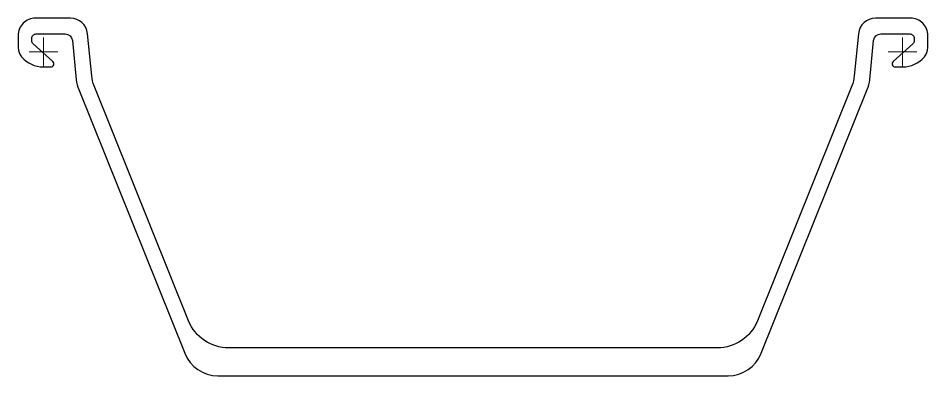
# Model space of a CAD drawing. Header units: millimetres. Extents: x -21 to 615, y 116 to 365.
import ezdxf

# ---------------------------------------------------------------- set-up
doc = ezdxf.new("R2010")
doc.units = ezdxf.units.MM
doc.layers.add('ref', color=4, linetype='Continuous', lineweight=5)

# ---------------------------------------------------------------- blocks, each defined once
blk = doc.blocks.new('PU32-s')
blk.add_lwpolyline([(501.41, -210.33), (575.46, -26.3, 0.070832), (577.14, -19.46), (579.89, 8, -0.385312), (584.86, 12.5), (605.25, 12.5, -0.414214), (608.25, 9.5), (608.25, 7.87, -0.212557), (607.26, 5.64), (593.45, -6.79, 0.687281), (594.88, -10.5), (600.15, -10.5, 0.219232), (615.35, -3.5, 0.17875), (617.75, 3), (617.75, 11.5, 0.414214), (605.75, 23.5), (581.24, 23.5, 0.385312), (569.3, 12.69), (566.35, -16.81, -0.070832), (564.67, -23.65), (498.66, -187.7, -0.306125), (470.83, -206.5), (300, -206.5), (129.17, -206.5, -0.306125), (101.34, -187.7), (35.33, -23.65, -0.070832), (33.65, -16.81), (30.7, 12.69, 0.385312), (18.76, 23.5), (-5.75, 23.5, 0.414214), (-17.75, 11.5), (-17.75, 3, 0.17875), (-15.35, -3.5, 0.219232), (-0.15, -10.5), (5.12, -10.5, 0.687281), (6.55, -6.79), (-7.26, 5.64, -0.212557), (-8.25, 7.87), (-8.25, 9.5, -0.414214), (-5.25, 12.5), (15.14, 12.5, -0.385312), (20.11, 8), (22.86, -19.46, 0.070832), (24.54, -26.3), (98.59, -210.33, 0.306125), (121.78, -226), (300, -226), (478.22, -226, 0.306125)], format="xyb", close=True)
at = {"layer": 'ref'}
for p, q in [((0, -10), (0, 10)), ((600, -10), (600, 10)), ((-10, 0), (10, 0)), ((590, 0), (610, 0))]:
    blk.add_line(p, q, dxfattribs=at)

msp = doc.modelspace()

# ---------------------------------------------------------------- block references
msp.add_blockref('PU32-s', (-3.12, 341.98))

doc.saveas('drawing.dxf')
